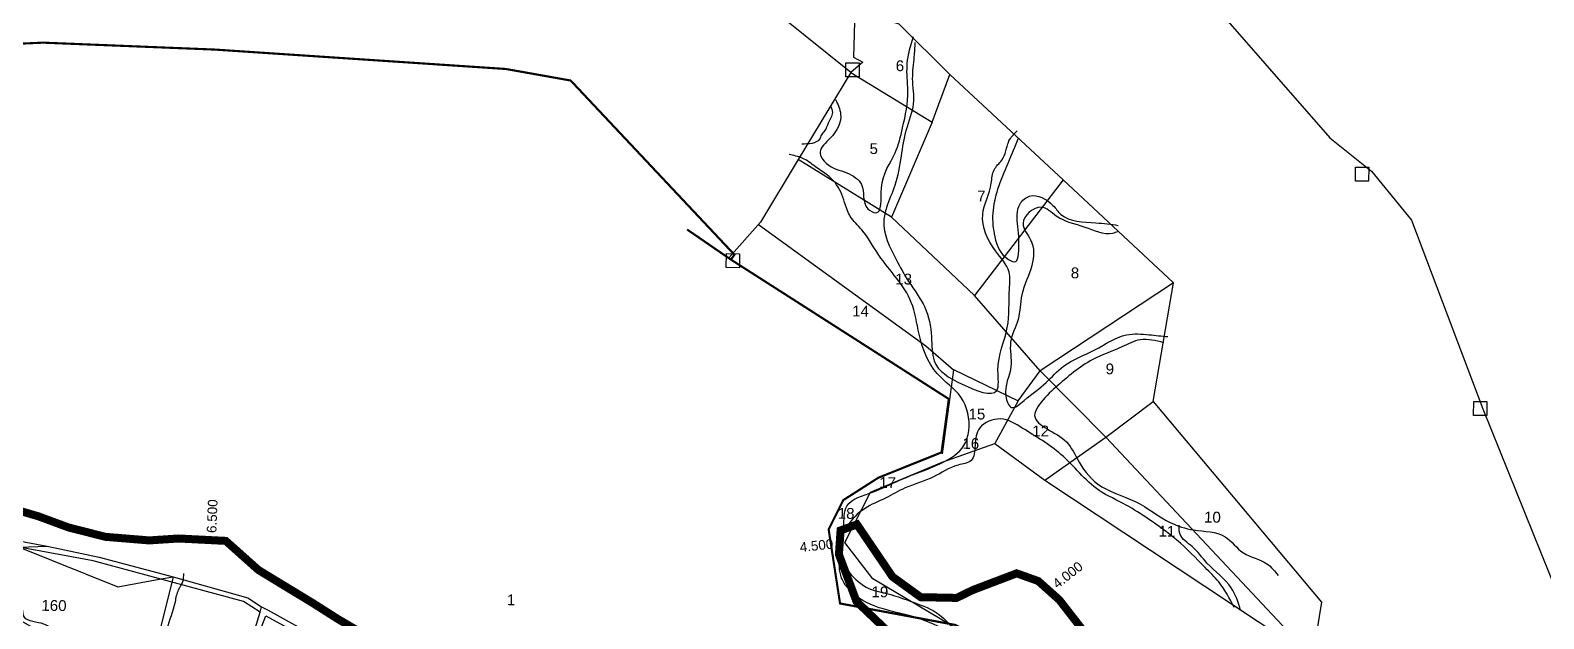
# Model space of a CAD drawing. Header units: inches. Extents: x 193816 to 219909, y 1622772 to 1631107.
# Drawn here: x 197949 to 200782, y 1628343 to 1629444 of the extents above; entities that cross this region are included whole.
import ezdxf
from ezdxf.enums import TextEntityAlignment as Align

# ---------------------------------------------------------------- set-up
doc = ezdxf.new("R2010")
doc.units = ezdxf.units.IN
doc.header["$LTSCALE"] = 15
doc.header["$MEASUREMENT"] = 0
doc.header["$PDMODE"] = 32
doc.header["$PDSIZE"] = 10
for name, color, linetype in [('CSMark', 72, 'Continuous'), ('PLOT', 7, 'Continuous'), ('PLOT NO', 7, 'Continuous'), ('STREAM', 4, 'Continuous'), ('VILLAGE BOUNADRY', 5, 'Continuous'), ('VILLAGE BOUNADRY STONES', 1, 'Continuous')]:
    doc.layers.add(name, color=color, linetype=linetype)
doc.styles.get("Standard").update_dxf_attribs({"font": 'arial.ttf'})

msp = doc.modelspace()

# ---------------------------------------------------------------- linework, layer by layer
at = {"color": 5, "const_width": 15, "elevation": 281.1}
for points in [[(197907.6, 1628551.1), (197963.3, 1628534.9), (198020.5, 1628513.8), (198089.4, 1628496.3), (198171.2, 1628489.6), (198226.4, 1628493.2), (198314.7, 1628488.7), (198375.8, 1628434.2), (198443.4, 1628393.1), (198478.2, 1628372), (198523.5, 1628343.1), (198590.4, 1628303.8)], [(199594.4, 1628280.9), (199495.4, 1628375.2), (199462.4, 1628463.2), (199465.5, 1628508.3), (199496.2, 1628519.5), (199562.6, 1628421.7), (199615.5, 1628383.4), (199682.7, 1628382), (199713.4, 1628396.9), (199795.1, 1628428), (199835.5, 1628413.6), (199875.1, 1628378.1), (199937.2, 1628298.3)]]:
    msp.add_lwpolyline(points, dxfattribs=at)
at = {"color": 5, "elevation": 281.1}
for points in [[(197907.6, 1628551.1, 8, 8, 0), (197963.3, 1628534.9, 8, 8, 0), (198020.5, 1628513.8, 8, 8, 0), (198089.4, 1628496.3, 8, 8, 0), (198171.2, 1628489.6, 8, 8, 0), (198226.4, 1628493.2, 8, 8, 0), (198314.7, 1628488.7, 8, 8, 0), (198375.8, 1628434.2, 8, 8, 0), (198443.4, 1628393.1, 8, 8, 0), (198478.2, 1628372, 8, 8, 0), (198523.5, 1628343.1, 8, 8, 0), (198590.4, 1628303.8, 8, 8, 0)], [(199594.4, 1628280.9, 8, 8, 0), (199495.4, 1628375.2, 8, 8, 0), (199462.4, 1628463.2, 8, 8, 0), (199465.5, 1628508.3, 8, 8, 0), (199496.2, 1628519.5, 8, 8, 0), (199562.6, 1628421.7, 8, 8, 0), (199615.5, 1628383.4, 8, 8, 0), (199682.7, 1628382, 8, 8, 0), (199713.4, 1628396.9, 8, 8, 0), (199795.1, 1628428, 8, 8, 0), (199835.5, 1628413.6, 8, 8, 0), (199875.1, 1628378.1, 8, 8, 0), (199937.2, 1628298.3, 8, 8, 0)]]:
    msp.add_lwpolyline(points, format="xyseb", dxfattribs=at)
at = {"color": 3}
for p in [(197990.5, 1628524.8, 281.1), (198038, 1628509.3, 281.1), (198086.5, 1628497.1, 281.1), (199489.8, 1628517.1, 281.1), (198136.2, 1628492.5, 281.1), (198186.1, 1628490.6, 281.1), (198236, 1628492.7, 281.1), (198285.9, 1628490.1, 281.1), (198330.5, 1628474.6, 281.1), (199463.9, 1628484.2, 281.1), (199520.4, 1628483.8, 281.1), (198367.8, 1628441.3, 281.1), (199548.5, 1628442.4, 281.1), (198409.4, 1628413.8, 281.1), (199472.6, 1628436.1, 281.1), (199767.9, 1628417.7, 281.1), (199814.8, 1628421, 281.1), (198452.1, 1628387.8, 281.1), (199490.1, 1628389.3, 281.1), (199582.8, 1628407.1, 281.1), (199625.2, 1628383.2, 281.1), (199675.1, 1628382.2, 281.1), (199721.2, 1628399.9, 281.1), (199856.4, 1628394.9, 281.1), (198494.6, 1628361.5, 281.1), (199890.4, 1628358.5, 281.1), (199520.7, 1628351.1, 281.1)]:
    msp.add_point(p, dxfattribs=at)
at = {"layer": 'PLOT'}
for points in [[(199675, 1628329.4), (199525.8, 1628417.6), (199473.5, 1628485.4), (199521.5, 1628579.7), (199655.6, 1628636.1), (199754, 1628671.1), (199847.6, 1628602.5), (199995.7, 1628504.5), (200349.1, 1628270.8), (199962, 1628682.8), (200050.8, 1628749.7), (200088.6, 1628971.5), (199881.9, 1629164.4), (199669.9, 1629361.7), (199575.1, 1629455.8), (199492.3, 1629482), (199489.7, 1629393.9), (199507.4, 1629384.4), (199484.4, 1629365.2), (199636.9, 1629272.3), (199669.9, 1629361.7)], [(199484.4, 1629365.2), (199386.1, 1629202.3), (199315.5, 1629085.2), (199256.4, 1629018.1)], [(199636.9, 1629272.3), (199560.6, 1629094.7)], [(199676.7, 1628809.5), (199798.1, 1628750.7), (199839.4, 1628807.1), (199716.1, 1628948), (199560.6, 1629094.7), (199386.1, 1629202.3)], [(199881.9, 1629164.4), (199716.1, 1628948)], [(199312.1, 1629081), (199625.4, 1628854), (199676.7, 1628808.6), (199655.6, 1628651.3)], [(200088.6, 1628971.5), (199839.4, 1628807.1), (199962, 1628682.8)], [(199798.1, 1628750.7), (199754, 1628671.1)], [(200050.8, 1628749.7), (200366, 1628373.9), (200349.1, 1628270.8)], [(199847.6, 1628602.5), (199962, 1628682.8)], [(198379.3, 1628355.4), (198347.6, 1628375.4), (198066.3, 1628451.3), (197927.8, 1628476.7), (197980.2, 1628478.6)], [(197927.8, 1628476.7), (198112.7, 1628402.8), (198190.2, 1628416.9), (198216.1, 1628421.5), (198180.2, 1628276.4), (198162.4, 1628207.9), (198156, 1628177.9), (198141.4, 1628170.4), (198088.3, 1628151.9), (198038.6, 1628093.1), (198002.2, 1627957.8), (198000.3, 1627842)], [(197753.1, 1628449.6), (197859.8, 1628371), (197913, 1628349.6), (198101.1, 1628242.5), (198161.2, 1628202.5), (198307.4, 1628174.2), (198330.4, 1628196.1), (198379.3, 1628355.4), (198381.6, 1628365.6)], [(198009.4, 1627839.2), (198088.2, 1627833), (198089.9, 1627852.4), (198116.3, 1627854.4), (198147.9, 1627850.3), (198255.3, 1627884.3), (198314, 1627992.5), (198354.7, 1628069.9), (198350.1, 1628094.9), (198386.4, 1628147.8), (198410.9, 1628192.9), (198336.6, 1628192.8), (198370.4, 1628298.5), (198389.5, 1628348.6), (198613.6, 1628226.5), (198687, 1628183.3), (198960.9, 1628096.1), (198978.7, 1627997.1), (198967.5, 1627981.6), (198896.4, 1628013.3)]]:
    msp.add_lwpolyline(points, dxfattribs=at)
at = {"layer": 'STREAM'}
for points in [[(199456.1, 1629314.5), (199465.6, 1629287.4), (199446.3, 1629242.3), (199427.1, 1629216), (199439.3, 1629194.8), (199477.5, 1629177.1), (199504.9, 1629155.3), (199516.4, 1629110.3), (199531.4, 1629102.6), (199542.1, 1629149), (199567.6, 1629214.6), (199581.6, 1629261.5), (199591.5, 1629331.1), (199590.1, 1629355.4), (199592.7, 1629399.1), (199602.2, 1629432.5)], [(199604.8, 1629421.1), (199602.9, 1629394.7), (199599.8, 1629353.7), (199601.5, 1629306.7), (199588.1, 1629257.6), (199578.9, 1629208.6), (199567, 1629153.6), (199551.5, 1629112.7), (199546.4, 1629087.5), (199569.5, 1629015.4), (199592.9, 1628974.1), (199623.2, 1628925.8), (199635.7, 1628870.4), (199640.7, 1628825.5), (199693.2, 1628781.8), (199758, 1628770.3), (199760.1, 1628807.1), (199777.6, 1628887.9), (199781.6, 1628960.3), (199780.8, 1628991.6), (199755.2, 1629031.7), (199731.5, 1629099.4), (199747.7, 1629158.1), (199752.8, 1629182.9), (199767.1, 1629201.2), (199774.8, 1629218.4), (199782, 1629239.4), (199796.3, 1629256)], [(199446.7, 1629302.7), (199450.1, 1629290.2), (199442.3, 1629270.2), (199435.6, 1629256.1), (199429.7, 1629248.7), (199426, 1629240.1), (199412.1, 1629232.6), (199392.7, 1629231.3)], [(199798.8, 1629243), (199778.4, 1629195.1), (199759.5, 1629146.7), (199750.4, 1629101.9), (199754.3, 1629057.6), (199779.9, 1629015.2), (199793.4, 1629011.3), (199798.4, 1629025.3), (199797.2, 1629077.2), (199801.4, 1629119.3), (199819.4, 1629133.7), (199863, 1629116.5), (199878, 1629099.6), (199943.3, 1629083.9), (199985.4, 1629079.1)], [(199670.4, 1628318.4), (199607.9, 1628345), (199528.1, 1628367.3), (199478.2, 1628401.3), (199467.5, 1628419.2), (199464.1, 1628462), (199471.1, 1628515.4), (199477.5, 1628553.7), (199525.4, 1628580), (199575.8, 1628602.2), (199655.1, 1628634.9), (199696.5, 1628667.4), (199705.4, 1628694.9), (199690.8, 1628757.5), (199646.4, 1628801.7), (199612.5, 1628875.5), (199597.9, 1628935), (199537.1, 1629023.5), (199505.1, 1629070.8), (199483.7, 1629095.9), (199473.1, 1629121.9), (199455.1, 1629159.3), (199440.1, 1629173.5), (199418.6, 1629188.9), (199393.9, 1629204.8), (199369.1, 1629211.5)], [(199984.7, 1629067.3), (199974.4, 1629064.1), (199923.2, 1629075.4), (199869.3, 1629096.5), (199840.8, 1629112.9), (199807, 1629083), (199821.3, 1629052.1), (199823.6, 1629004.3), (199804.6, 1628948.9), (199797.7, 1628903), (199783.8, 1628860.5), (199784.4, 1628814.8), (199774.7, 1628759.3), (199785.3, 1628738.6), (199809.2, 1628751.4), (199850.1, 1628785), (199882.8, 1628815.5), (199941.5, 1628846.2), (200000.7, 1628874.3), (200043.4, 1628874.4), (200078, 1628870.9)], [(200070.8, 1628859.6), (200026.6, 1628864.9), (199991.8, 1628851.7), (199937.5, 1628827.9), (199868.4, 1628776.2), (199837.3, 1628743.5), (199829, 1628726.9), (199884.2, 1628677.7), (199908.2, 1628642.9), (199946.7, 1628595.3), (200017.2, 1628562.3), (200083.4, 1628522.7), (200125.9, 1628509.3), (200185.3, 1628496.4), (200219.6, 1628466.3), (200263.7, 1628445.9), (200284.8, 1628423.8)], [(200202.5, 1628364.1), (200173.3, 1628411.9), (200148.1, 1628438.7), (200094.5, 1628490.6), (200041.9, 1628529.5), (199999.9, 1628555.8), (199949.4, 1628583.3), (199878.1, 1628650.5), (199805.6, 1628699.8), (199764.7, 1628716.9), (199726.1, 1628700), (199717.2, 1628667.7), (199709.9, 1628639.1), (199685.5, 1628630.7), (199639.3, 1628608.5), (199586.7, 1628587.9), (199549.7, 1628568.8), (199510.4, 1628549), (199465.3, 1628473.8), (199518.7, 1628399.8), (199559.7, 1628388.1), (199597.4, 1628375.3), (199644.2, 1628354.9), (199692.4, 1628302.6)], [(200214.4, 1628358.6), (200196.9, 1628400.9), (200151.4, 1628447.3), (200123.6, 1628478.3), (200101.1, 1628500.7), (200099.1, 1628518)], [(197679, 1627858.1), (197703.1, 1627852.6), (197730.3, 1627849.8), (197751.6, 1627857.4), (197774.4, 1627865), (197799.8, 1627875.2), (197824.1, 1627875.3), (197839.5, 1627891.5), (197864.3, 1627913.3), (197916.7, 1627935.8), (197940.9, 1627965.2), (197966.9, 1627991.4), (198008.4, 1628013.3), (198021.3, 1628035.1), (198089.8, 1628031.5), (198106.9, 1628028.7), (198133.8, 1628024.6), (198165, 1628057), (198169.8, 1628087.1), (198180.4, 1628109.7), (198185.6, 1628139.8), (198174.5, 1628186.8), (198185.7, 1628230.5), (198195.9, 1628282.8), (198204.8, 1628323.7), (198220.3, 1628374.8), (198226.4, 1628397.4), (198234.4, 1628413), (198236.1, 1628427.8)], [(198176.8, 1628204.9), (198141.7, 1628232), (198086.5, 1628267.5), (198045.8, 1628293.2), (197994.6, 1628321.6), (197974.3, 1628333), (197937.9, 1628346), (197931.1, 1628378.8), (197909.6, 1628393.9)]]:
    msp.add_spline(points, degree=3, dxfattribs=at)
at = {"layer": 'VILLAGE BOUNADRY'}
for points in [[(199484.4, 1629365.2), (198139.3, 1630445.4)], [(200016.4, 1629660.9), (200381.4, 1629242.6), (200459.5, 1629180.8), (200534, 1629088.7), (200667.8, 1628735.9), (200855, 1628271.8)], [(197803.7, 1628512.1), (197980.2, 1628478.6), (198077.9, 1628458.4), (198216.1, 1628421.5), (198356.2, 1628382), (198381.6, 1628365.6), (198394.1, 1628359.2), (198690.6, 1628194.6), (198961.8, 1628106.4), (199202.3, 1627897.5), (199408.2, 1627821.3), (199795, 1628199.1), (199812.5, 1628225.3), (199801.2, 1628247.3), (199804.9, 1628273.6), (199682.6, 1628331)]]:
    msp.add_lwpolyline(points, dxfattribs=at)
at = {"layer": 'VILLAGE BOUNADRY', "const_width": 4}
msp.add_lwpolyline([(197766.3, 1629411.7), (197972.7, 1629421), (198294.9, 1629408), (198839.1, 1629371.7), (198960.3, 1629350.1), (199266.8, 1629024.2), (199260.3, 1629015), (199178.2, 1629071.4), (199260.3, 1629015), (199668.1, 1628754.2), (199654.5, 1628654.3), (199536, 1628606.8), (199470.6, 1628565), (199443.2, 1628510.2), (199464.5, 1628371.6), (199682.6, 1628331)], dxfattribs=at)
at = {"layer": 'VILLAGE BOUNADRY STONES'}
for points in [[(199475.6, 1629383.2), (199500.3, 1629383), (199500, 1629356.8), (199475.4, 1629357.1)], [(200429.4, 1629188.2), (200454.1, 1629187.9), (200453.8, 1629161.8), (200429.2, 1629162)], [(199251.7, 1629026.2), (199276.3, 1629026), (199276.1, 1628999.8), (199251.4, 1629000.1)], [(200650.6, 1628749.5), (200675.3, 1628749.3), (200675, 1628723.1), (200650.4, 1628723.3)]]:
    msp.add_lwpolyline(points, close=True, dxfattribs=at)

# ---------------------------------------------------------------- texts
at = {"layer": 'CSMark', "color": 1}
for s, rotation, p in [('6.500', 87.6783, (198287.9, 1628503.6, 96)), ('4.500', 6.138, (199389.1, 1628476.7, 96)), ('4.000', 38.174, (199865.9, 1628405.6, 96))]:
    msp.add_text(s, height=18, rotation=rotation, dxfattribs=at).set_placement(p, align=Align.MIDDLE_LEFT)
at = {"layer": 'PLOT NO'}
for s, height, p in [('6', 20.2, (199576.6, 1629377.7)), ('5', 20.2, (199527.6, 1629222.7)), ('7', 20.2, (199729, 1629134.1)), ('13', 20.24, (199583.6, 1628978.6)), ('8', 20.2, (199904.3, 1628990.2)), ('14', 20.24, (199502.9, 1628918.7)), ('9', 20.2, (199969.6, 1628810.5)), ('15', 20.24, (199720.7, 1628726.1)), ('12', 20.24, (199840.1, 1628694.4)), ('16', 20.24, (199709.3, 1628671)), ('17', 20.24, (199553.6, 1628597.8)), ('18', 20.24, (199475.9, 1628540.2)), ('10', 20.24, (200161.6, 1628533.1)), ('11', 20.24, (200076.5, 1628506.8)), ('1', 20.2, (198848.7, 1628378.5)), ('19', 20.24, (199539.1, 1628393.3)), ('160', 20.24, (197993.1, 1628367.8))]:
    msp.add_text(s, height=height, rotation=359.4473, dxfattribs=at).set_placement(p, align=Align.MIDDLE_CENTER)

doc.saveas('drawing.dxf')
